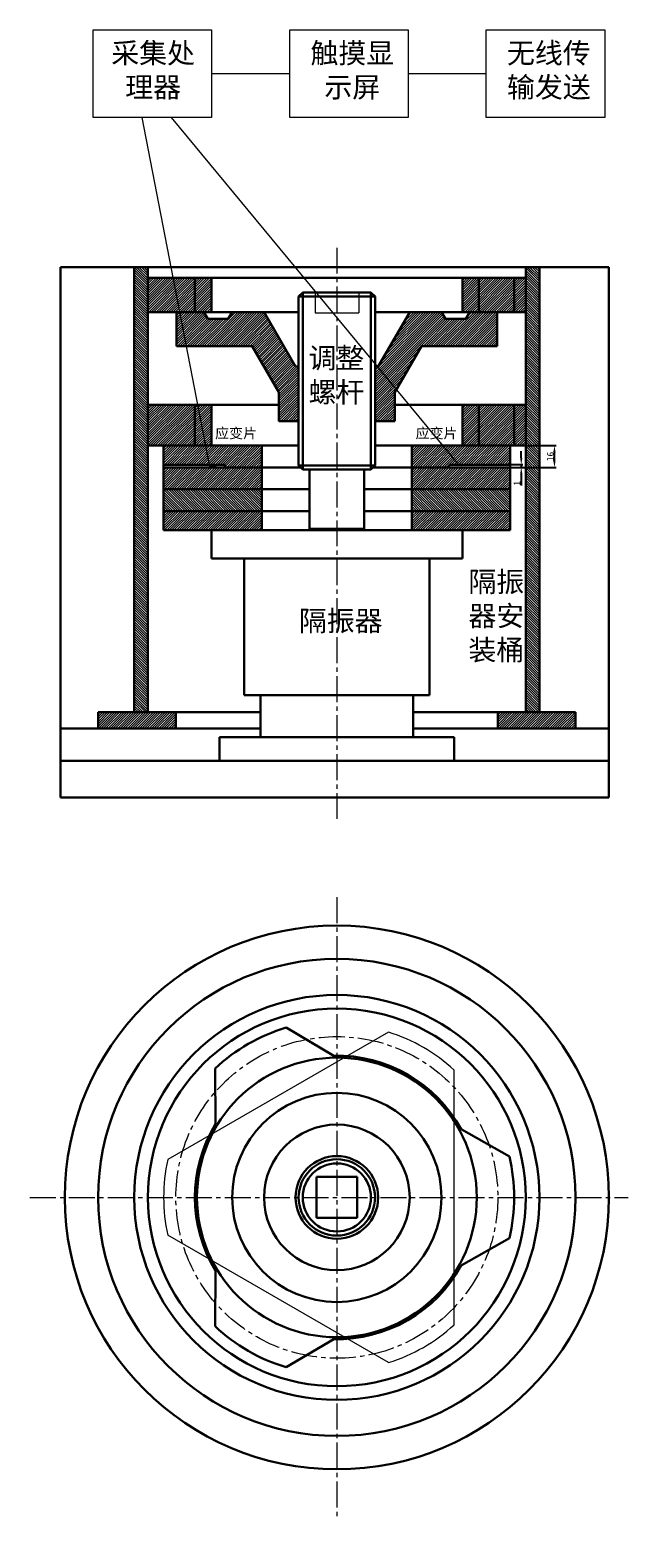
# Model space of a CAD drawing. Header units: inches. Extents: x -20 to 18950, y -1047 to 2551.
# Drawn here: x 14228 to 14667, y 741 to 1835 of the extents above; entities that cross this region are included whole.
import ezdxf

# ---------------------------------------------------------------- set-up
doc = ezdxf.new("R2010")
doc.units = ezdxf.units.IN
doc.header["$MEASUREMENT"] = 0
doc.header["$PDSIZE"] = -5
doc.linetypes.add('CENTER2', pattern=[28.574999, 19.049999, -3.175, 3.175, -3.175])
doc.layers.get('0').update_dxf_attribs({"lineweight": 30})
doc.layers.get('Defpoints').update_dxf_attribs({"lineweight": 18})
for name, color, linetype, lineweight in [('10', 7, 'Continuous', 18), ('cen', 1, 'CENTER2', 20), ('dim', 5, 'Continuous', 20), ('hat', 3, 'Continuous', 20), ('text', 6, 'Continuous', 20)]:
    doc.layers.add(name, color=color, linetype=linetype, lineweight=lineweight)
doc.styles.add('1', font='')
doc.styles.get("Standard").update_dxf_attribs({"font": ''})
doc.styles.get('1').set_extended_font_data('宋体')
doc.styles.get('Standard').set_extended_font_data('宋体')
doc.dimstyles.new('ISO-25', dxfattribs={"dimtxt": 5, "dimasz": 5, "dimexe": 1.25, "dimexo": 0.625, "dimtad": 1, "dimdsep": 46, "dimtxsty": 'Standard', "dimcen": 2.5, "dimdle": 10, "dimadec": 0, "dimazin": 0, "dimtfac": 1, "dimtmove": 0, "dimatfit": 3, "dimfxl": 1, "dimtolj": 1, "dimarcsym": 0})
pattern_1 = [(45, (1890.0767, 0), (-0.88388348, 0.88388348), [])]
pattern_2 = [(45, (1711.20915, -1), (-0.0883883476, 0.0883883476), [])]

# ---------------------------------------------------------------- blocks, each defined once
blk = doc.blocks.new('*D86')
at = {"layer": 'Defpoints', "color": 0, "transparency": 16777216}
for p in [(14580, 1529.6), (14612.6, 1529.6), (14580, 1513.6)]:
    blk.add_point(p, dxfattribs=at)
at = {"layer": 'dim', "color": 0, "linetype": 'Continuous', "lineweight": -2, "transparency": 16777216}
for p, q in [((14580.7, 1529.6), (14613.8, 1529.6)), ((14612.6, 1518.6), (14612.6, 1524.6)), ((14580.7, 1513.6), (14613.8, 1513.6))]:
    blk.add_line(p, q, dxfattribs=at)
at = {"layer": 'dim', "color": 0, "transparency": 16777216}
for points in [[(14611.7, 1524.6), (14613.4, 1524.6), (14612.6, 1529.6)], [(14611.7, 1518.6), (14613.4, 1518.6), (14612.6, 1513.6)]]:
    blk.add_solid(points, dxfattribs=at)
at = {"layer": 'dim', "color": 0, "transparency": 16777216, "insert": (14609.5, 1521.6), "char_height": 5, "attachment_point": 5, "rotation": 90}
blk.add_mtext('\\A1;16', dxfattribs=at)
blk = doc.blocks.new('*D93')
at = {"layer": 'Defpoints', "color": 0, "transparency": 16777216}
for p in [(14580, 1515.6), (14580, 1513.6), (14588.2, 1513.6)]:
    blk.add_point(p, dxfattribs=at)
at = {"layer": 'dim', "color": 0, "linetype": 'Continuous', "lineweight": -2, "transparency": 16777216}
for p, q in [((14588.2, 1520.6), (14588.2, 1525.6)), ((14580.7, 1515.6), (14589.5, 1515.6)), ((14580.7, 1513.6), (14589.5, 1513.6)), ((14588.2, 1515.6), (14588.2, 1513.6)), ((14588.2, 1508.6), (14588.2, 1500.3))]:
    blk.add_line(p, q, dxfattribs=at)
at = {"layer": 'dim', "color": 0, "transparency": 16777216}
for points in [[(14587.4, 1520.6), (14589.1, 1520.6), (14588.2, 1515.6)], [(14587.4, 1508.6), (14589.1, 1508.6), (14588.2, 1513.6)]]:
    blk.add_solid(points, dxfattribs=at)
at = {"layer": 'dim', "color": 0, "transparency": 16777216, "insert": (14585.1, 1501.9), "char_height": 5, "attachment_point": 5, "rotation": 90}
blk.add_mtext('\\A1;1', dxfattribs=at)

msp = doc.modelspace()

# ---------------------------------------------------------------- hatches: boundary and pattern name
at = {"layer": 'hat'}
h = msp.add_hatch(dxfattribs=at)
h.set_pattern_fill('ANSI31', color=3, scale=10, angle=90)
h.set_pattern_definition([(135, (1890.0767, 0), (-0.88388348, -0.88388348), [])])
h.paths.add_polyline_path([(14304.537, 1333.95), (14314.537, 1333.95), (14314.537, 1660.586), (14304.537, 1660.586)])
h.paths.add_polyline_path([(14601.537, 1660.586), (14591.537, 1660.586), (14591.537, 1333.95), (14601.537, 1333.95)])
h = msp.add_hatch(dxfattribs=at)
h.set_pattern_fill('ANSI31', color=3, scale=10)
h.set_pattern_definition(pattern_1)
h.paths.add_polyline_path([(14349.037, 1652.586), (14314.537, 1652.586), (14314.537, 1627.586), (14349.037, 1627.586)])
h.paths.add_polyline_path([(14349.037, 1559.586), (14314.537, 1559.586), (14314.537, 1529.586), (14349.037, 1529.586)])
h.paths.add_polyline_path([(14583.037, 1559.586), (14557.037, 1559.586), (14557.037, 1529.586), (14583.037, 1529.586)])
h.paths.add_polyline_path([(14583.037, 1652.586), (14557.037, 1652.586), (14557.037, 1627.586), (14583.037, 1627.586)])
h.paths.add_polyline_path([(14591.537, 1652.586), (14583.037, 1652.586), (14583.037, 1627.586), (14591.537, 1627.586)])
h.paths.add_polyline_path([(14591.537, 1559.586), (14583.037, 1559.586), (14583.037, 1529.586), (14591.537, 1529.586)])
h.paths.add_polyline_path([(14557.037, 1559.586), (14545.037, 1559.586), (14545.037, 1529.586), (14557.037, 1529.586)])
h.paths.add_polyline_path([(14557.037, 1652.586), (14545.037, 1652.586), (14545.037, 1627.586), (14557.037, 1627.586)])
h.paths.add_polyline_path([(14361.037, 1652.586), (14349.037, 1652.586), (14349.037, 1627.586), (14361.037, 1627.586)])
h.paths.add_polyline_path([(14361.037, 1559.586), (14349.037, 1559.586), (14349.037, 1529.586), (14361.037, 1529.586)])
h = msp.add_hatch(dxfattribs=at)
h.set_pattern_fill('ANSI31', color=3, scale=10)
h.set_pattern_definition(pattern_1)
h.paths.add_polyline_path([(14358.424, 1622.586), (14355.537, 1627.586), (14335.537, 1627.586), (14335.537, 1602.586), (14390.973, 1602.586), (14410.537, 1568.701), (14410.537, 1547.586), (14425.037, 1547.586), (14425.037, 1587.586), (14422.728, 1587.586), (14399.634, 1627.586), (14376.311, 1627.586), (14373.424, 1622.586)])
h.paths.add_polyline_path([(14483.346, 1587.586), (14481.037, 1587.586), (14481.037, 1547.586), (14495.537, 1547.586), (14495.537, 1568.701), (14515.101, 1602.586), (14570.537, 1602.586), (14570.537, 1627.586), (14550.537, 1627.586), (14547.65, 1622.586), (14532.65, 1622.586), (14529.764, 1627.586), (14506.44, 1627.586)])
h = msp.add_hatch(dxfattribs=at)
h.set_pattern_fill('ANSI31', color=3, scale=10)
h.set_pattern_definition([(45, (1709.7092, 0), (-0.88388348, 0.88388348), [])])
h.paths.add_polyline_path([(14580.037, 1497.586), (14580.037, 1513.586), (14508.037, 1513.586), (14508.037, 1497.586)])
h.paths.add_polyline_path([(14326.037, 1513.586), (14326.037, 1497.586), (14398.037, 1497.586), (14398.037, 1513.586)])
h.paths.add_polyline_path([(14398.037, 1467.52), (14398.037, 1481.586), (14326.037, 1481.586), (14326.037, 1467.52)])
h.paths.add_polyline_path([(14580.037, 1467.52), (14580.037, 1481.586), (14508.037, 1481.586), (14508.037, 1467.52)])
h = msp.add_hatch(dxfattribs=at)
h.set_pattern_fill('ANSI31', color=3)
h.set_pattern_definition(pattern_2)
h.paths.add_polyline_path([(14359.537, 1515.586), (14359.537, 1515.086), (14364.537, 1515.086), (14364.537, 1515.586)])
h = msp.add_hatch(dxfattribs=at)
h.set_pattern_fill('ANSI31', color=3)
h.set_pattern_definition(pattern_2)
h.paths.add_polyline_path([(14546.537, 1515.586), (14546.537, 1515.086), (14541.537, 1515.086), (14541.537, 1515.586)])
h = msp.add_hatch(dxfattribs=at)
h.set_pattern_fill('ANSI31', color=3, scale=10, angle=90)
h.set_pattern_definition([(135, (1709.7092, 0), (-0.88388348, -0.88388348), [])])
h.paths.add_polyline_path([(14398.037, 1497.586), (14326.037, 1497.586), (14326.037, 1481.586), (14398.037, 1481.586)])
h.paths.add_polyline_path([(14580.037, 1497.586), (14508.037, 1497.586), (14508.037, 1481.586), (14580.037, 1481.586)])
h = msp.add_hatch(dxfattribs=at)
h.set_pattern_fill('ANSI31', color=3, scale=10)
h.set_pattern_definition(pattern_1)
h.paths.add_polyline_path([(14335.037, 1321.95), (14335.037, 1333.95), (14278.037, 1333.95), (14278.037, 1321.95)])
h.paths.add_polyline_path([(14571.037, 1333.95), (14571.037, 1321.95), (14628.037, 1321.95), (14628.037, 1333.95)])
at = {"layer": 'text'}
h = msp.add_hatch(dxfattribs=at)
h.set_pattern_fill('ANSI31', color=6, scale=10)
h.paths.add_polyline_path([(14398.037, 1529.586), (14326.037, 1529.586), (14326.037, 1515.586), (14371.037, 1515.586), (14371.037, 1513.586), (14398.037, 1513.586)])
h.paths.add_polyline_path([(14508.037, 1529.586), (14508.037, 1513.586), (14535.037, 1513.586), (14535.037, 1515.586), (14580.037, 1515.586), (14580.037, 1529.586)])

# ---------------------------------------------------------------- linework, layer by layer
for p, q in [((14250.52, 1660.586), (14652.466, 1660.586)), ((14250.52, 1271.416), (14250.52, 1660.586)), ((14304.537, 1660.586), (14304.537, 1333.95)), ((14314.537, 1660.586), (14314.537, 1333.95)), ((14314.537, 1652.586), (14591.537, 1652.586)), ((14349.037, 1652.586), (14349.037, 1627.586)), ((14361.037, 1652.586), (14361.037, 1627.586)), ((14545.037, 1652.586), (14545.037, 1627.586)), ((14557.037, 1652.586), (14557.037, 1627.586)), ((14583.037, 1652.586), (14583.037, 1627.586)), ((14591.537, 1660.586), (14591.537, 1333.95)), ((14601.537, 1660.586), (14601.537, 1333.95)), ((14652.466, 1271.416), (14652.466, 1660.586)), ((14425.037, 1638.941), (14428.037, 1641.941)), ((14428.037, 1641.941), (14428.037, 1511.941)), ((14478.037, 1641.941), (14428.037, 1641.941)), ((14478.037, 1641.941), (14481.037, 1638.941)), ((14478.037, 1641.941), (14478.037, 1511.941)), ((14425.037, 1638.941), (14425.037, 1514.941)), ((14425.037, 1638.941), (14481.037, 1638.941)), ((14481.037, 1638.941), (14481.037, 1514.941)), ((14314.537, 1627.586), (14425.037, 1627.586)), ((14335.537, 1627.586), (14335.537, 1602.586)), ((14355.537, 1627.586), (14358.424, 1622.586)), ((14358.424, 1622.586), (14373.424, 1622.586)), ((14376.311, 1627.586), (14373.424, 1622.586)), ((14422.728, 1587.586), (14399.634, 1627.586)), ((14481.037, 1627.586), (14591.537, 1627.586)), ((14483.346, 1587.586), (14506.44, 1627.586)), ((14529.764, 1627.586), (14532.65, 1622.586)), ((14547.65, 1622.586), (14532.65, 1622.586)), ((14550.537, 1627.586), (14547.65, 1622.586)), ((14570.537, 1627.586), (14570.537, 1602.586)), ((14335.537, 1602.586), (14390.973, 1602.586)), ((14410.537, 1568.701), (14390.973, 1602.586)), ((14495.537, 1568.701), (14515.101, 1602.586)), ((14570.537, 1602.586), (14515.101, 1602.586)), ((14422.728, 1587.586), (14425.037, 1587.586)), ((14483.346, 1587.586), (14481.037, 1587.586)), ((14410.537, 1568.701), (14410.537, 1547.586)), ((14495.537, 1568.701), (14495.537, 1547.586)), ((14314.537, 1559.586), (14410.537, 1559.586)), ((14349.037, 1559.586), (14349.037, 1529.586)), ((14361.037, 1559.586), (14361.037, 1529.586)), ((14495.537, 1559.586), (14591.537, 1559.586)), ((14545.037, 1559.586), (14545.037, 1529.586)), ((14557.037, 1559.586), (14557.037, 1529.586)), ((14583.037, 1559.586), (14583.037, 1529.586)), ((14410.537, 1547.586), (14425.037, 1547.586)), ((14481.037, 1547.586), (14495.537, 1547.586)), ((14314.537, 1529.586), (14425.037, 1529.586)), ((14326.037, 1529.586), (14326.037, 1467.52)), ((14398.037, 1529.586), (14398.037, 1467.52)), ((14481.037, 1529.586), (14591.537, 1529.586)), ((14508.037, 1529.586), (14508.037, 1467.52)), ((14580.037, 1529.586), (14580.037, 1467.52)), ((14326.037, 1515.586), (14371.037, 1515.586)), ((14326.037, 1513.586), (14426.392, 1513.586)), ((14371.037, 1515.586), (14371.037, 1513.586)), ((14425.037, 1514.941), (14428.037, 1511.941)), ((14425.037, 1514.941), (14481.037, 1514.941)), ((14428.037, 1511.941), (14478.037, 1511.941)), ((14433.037, 1511.941), (14433.037, 1468.52)), ((14473.037, 1511.941), (14473.037, 1468.52)), ((14478.037, 1511.941), (14481.037, 1514.941)), ((14580.037, 1513.586), (14479.682, 1513.586)), ((14535.037, 1515.586), (14535.037, 1513.586)), ((14580.037, 1515.586), (14535.037, 1515.586)), ((14326.037, 1497.586), (14433.037, 1497.586)), ((14580.037, 1497.586), (14473.037, 1497.586)), ((14326.037, 1481.586), (14433.037, 1481.586)), ((14580.037, 1481.586), (14473.037, 1481.586)), ((14326.037, 1467.52), (14545.037, 1467.52)), ((14361.037, 1467.52), (14361.037, 1446.747)), ((14580.037, 1467.52), (14361.037, 1467.52)), ((14433.037, 1468.52), (14434.037, 1467.52)), ((14433.037, 1468.52), (14473.037, 1468.52)), ((14472.037, 1467.52), (14473.037, 1468.52)), ((14545.037, 1467.52), (14545.037, 1446.747)), ((14545.037, 1446.747), (14361.037, 1446.747)), ((14385.037, 1446.747), (14385.037, 1346.435)), ((14521.037, 1446.747), (14521.037, 1346.435)), ((14521.037, 1346.435), (14385.037, 1346.435)), ((14397.037, 1346.435), (14397.037, 1315.718)), ((14509.037, 1346.435), (14509.037, 1315.718)), ((14278.037, 1333.95), (14278.037, 1321.95)), ((14278.037, 1333.95), (14397.037, 1333.95)), ((14335.037, 1333.95), (14335.037, 1321.95)), ((14509.037, 1333.95), (14628.037, 1333.95)), ((14571.037, 1333.95), (14571.037, 1321.95)), ((14628.037, 1333.95), (14628.037, 1321.95)), ((14250.52, 1321.95), (14397.037, 1321.95)), ((14367.037, 1315.718), (14367.037, 1298.388)), ((14539.037, 1315.718), (14367.037, 1315.718)), ((14509.037, 1321.95), (14652.466, 1321.95)), ((14539.037, 1315.718), (14539.037, 1298.388)), ((14652.466, 1298.388), (14250.52, 1298.388)), ((14652.466, 1271.416), (14250.52, 1271.416)), ((14450.742, 1082.024), (14415.772, 1102.594)), ((14364.14, 1032.024), (14363.811, 1072.594)), ((14544.229, 1028.05), (14579.528, 1008.05)), ((14438.037, 993.05), (14468.037, 993.05)), ((14438.037, 993.05), (14438.037, 963.05)), ((14468.037, 993.05), (14468.037, 963.05)), ((14438.037, 963.05), (14468.037, 963.05)), ((14544.229, 928.05), (14579.528, 948.05)), ((14364.14, 924.075), (14363.811, 883.505)), ((14450.742, 874.075), (14415.772, 853.505))]:
    msp.add_line(p, q)
for radius in [199.429, 175, 148.5, 138.5, 102.551, 76.726, 53.403, 30.309, 28, 25]:
    msp.add_circle((14453.037, 978.05), radius)
for radius, start, end in [(130, 106.657636, 133.342364), (104, 28.735654, 91.264346), (104, 148.735654, 211.264346), (130, 346.657636, 13.342364), (104, 268.735654, 331.264346), (130, 226.657636, 253.342364)]:
    msp.add_arc((14453.037, 978.05), radius, start, end)
at = {"layer": '10'}
for p, q in [((14437.037, 1641.941), (14437.037, 1626.941)), ((14469.037, 1641.941), (14469.037, 1626.941)), ((14437.037, 1626.941), (14469.037, 1626.941))]:
    msp.add_line(p, q, dxfattribs=at)
at = {"layer": 'cen'}
for p, q in [((14453.037, 1674.773), (14453.037, 1253.021)), ((14453.037, 1198.308), (14453.037, 741.257)), ((14227.958, 978.05), (14666.61, 978.05))]:
    msp.add_line(p, q, dxfattribs=at)
msp.add_circle((14453.037, 978.05), 118, dxfattribs=at)
at = {"layer": 'dim'}
for p, q in [((14542.65, 1602.586), (14532.65, 1602.586)), ((14359.537, 1515.086), (14359.537, 1515.586)), ((14359.537, 1515.086), (14364.537, 1515.086)), ((14364.537, 1515.586), (14364.537, 1515.086)), ((14541.537, 1515.586), (14541.537, 1515.086)), ((14546.537, 1515.086), (14541.537, 1515.086)), ((14546.537, 1515.086), (14546.537, 1515.586)), ((14490.968, 1099.253), (14329.107, 1005.803)), ((14539.037, 884.599), (14539.037, 1071.5)), ((14490.968, 856.846), (14329.107, 950.297))]:
    msp.add_line(p, q, dxfattribs=at)
for start, end in [(47.377471, 72.622529), (167.377471, 192.622529), (287.377471, 312.622529)]:
    msp.add_arc((14453.037, 978.05), 127, start, end, dxfattribs=at)
at = {"layer": 'text'}
for p, q in [((14274.428, 1834.615), (14361.252, 1834.615)), ((14274.428, 1770.366), (14274.428, 1834.615)), ((14361.252, 1834.615), (14361.252, 1770.366)), ((14418.502, 1834.615), (14505.326, 1834.615)), ((14418.502, 1770.366), (14418.502, 1834.615)), ((14505.326, 1834.615), (14505.326, 1770.366)), ((14562.577, 1834.615), (14649.4, 1834.615)), ((14562.577, 1770.366), (14562.577, 1834.615)), ((14649.4, 1834.615), (14649.4, 1770.366)), ((14361.252, 1802.491), (14418.502, 1802.491)), ((14505.326, 1802.491), (14562.577, 1802.491)), ((14361.252, 1770.366), (14274.428, 1770.366)), ((14359.537, 1516.586), (14310.383, 1770.366)), ((14541.537, 1516.586), (14331.851, 1770.366)), ((14505.326, 1770.366), (14418.502, 1770.366)), ((14649.4, 1770.366), (14562.577, 1770.366))]:
    msp.add_line(p, q, dxfattribs=at)

# ---------------------------------------------------------------- texts
at = {"layer": 'dim', "attachment_point": 1, "style": '1'}
for s, width, insert, char_height in [('\\pxqc;采集处理器', 73.18531, (14281.74, 1825.048), 15), ('\\pxqc;触摸显示屏', 67.7099, (14430.513, 1825.048), 15), ('\\pxqc;无线传输发送', 67.7099, (14574.587, 1825.048), 15), ('调整螺杆', 43.35137, (14432.316, 1601.329), 15), ('应变片', 62.24936, (14363.803, 1542.459), 7.5), ('应变片', 35.10542, (14510.758, 1542.459), 7.5), ('隔振器安装桶', 49.93003, (14549.481, 1437.203), 15), ('隔振器', 85.16275, (14425.159, 1408.548), 15)]:
    msp.add_mtext_dynamic_manual_height_columns(s, width=width, gutter_width=1, heights=[0], dxfattribs=dict(at, insert=insert, char_height=char_height))

# ---------------------------------------------------------------- dimensions: what is measured, and where the dimension line sits
at = {"layer": 'dim'}
dim = msp.add_linear_dim(base=(14612.578, 1529.586), p1=(14580.037, 1513.586), p2=(14580.037, 1529.586), angle=90, dimstyle='ISO-25', dxfattribs=at)
dim.commit()
dim.dimension.update_dxf_attribs({"geometry": '*D86', "text_midpoint": (14609.453, 1521.586)})
dim = msp.add_linear_dim(base=(14588.224, 1513.586), p1=(14580.037, 1515.586), p2=(14580.037, 1513.586), angle=90, text='1', dimstyle='ISO-25', dxfattribs=at)
dim.commit()
dim.dimension.update_dxf_attribs({"geometry": '*D93', "text_midpoint": (14585.099, 1501.941)})

doc.saveas('drawing.dxf')
